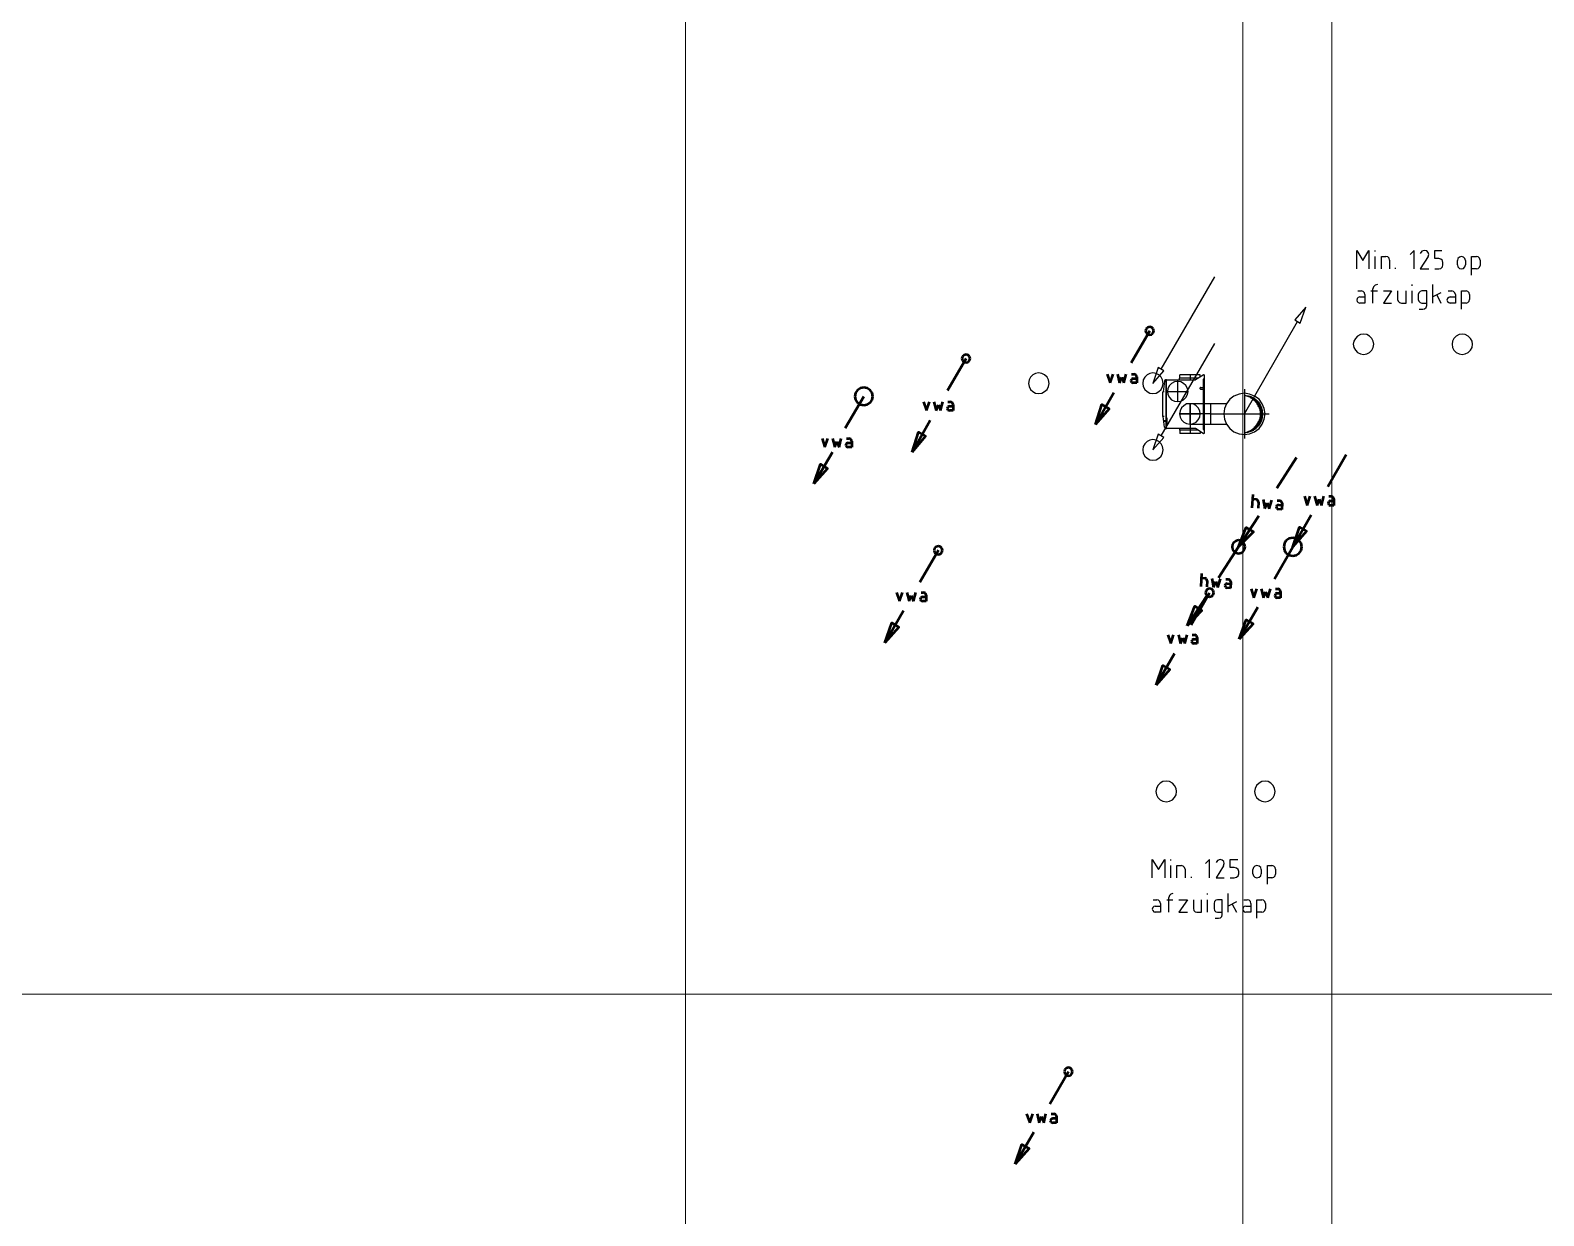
# Model space of a CAD drawing. Header units: metres. Extents: x -4.5 to 35.1, y -3.6 to 25.4.
# Drawn here: x 5.74 to 14.88, y 3.55 to 10.71 of the extents above; entities that cross this region are included whole.
import ezdxf

# ---------------------------------------------------------------- set-up
doc = ezdxf.new("R2010")
doc.units = ezdxf.units.M
doc.layers.add('New_A Stramien', color=7, linetype='Continuous', lineweight=13)
doc.layers.add('Standard', color=7, linetype='Continuous', lineweight=25)

msp = doc.modelspace()

# ---------------------------------------------------------------- linework, layer by layer
at = {"layer": 'New_A Stramien', "color": 252, "linetype": 'Continuous', "lineweight": 13}
msp.add_line((13.6, -1.8), (13.6, 23.46), dxfattribs=at)
msp.add_line((13.6, -1.8), (13.6, 23.46), dxfattribs=at)
at = {"layer": 'Standard', "color": 252, "linetype": 'Continuous', "lineweight": 13}
for p, q in [((9.6986, -3.2638), (9.6986, 25.0491)), ((9.6986, -3.2638), (9.6986, 25.0491)), ((13.0633, -3.2638), (13.0633, 25.0491)), ((13.0633, -3.2638), (13.0633, 25.0491)), ((-4.1221, 4.8908), (26.8317, 4.8908)), ((-4.1221, 4.8908), (26.8317, 4.8908))]:
    msp.add_line(p, q, dxfattribs=at)
at = {"layer": 'Standard', "color": 202, "linetype": 'Continuous', "lineweight": 25}
for p, q in [((13.7505, 9.2693), (13.7505, 9.3795)), ((13.7505, 9.3795), (13.7873, 9.3182)), ((13.7873, 9.3182), (13.824, 9.3795)), ((13.824, 9.3795), (13.824, 9.2693)), ((13.8628, 9.3733), (13.8628, 9.3795)), ((13.8628, 9.2693), (13.8628, 9.3427)), ((13.8995, 9.2693), (13.8995, 9.3427)), ((13.8995, 9.3427), (13.926, 9.3427)), ((13.9383, 9.3407), (13.926, 9.3427)), ((13.9465, 9.3325), (13.9383, 9.3407)), ((13.9485, 9.3203), (13.9465, 9.3325)), ((13.9485, 9.3203), (13.9485, 9.2693)), ((14.0975, 9.3795), (14.073, 9.355)), ((14.0975, 9.2693), (14.0975, 9.3795)), ((14.1444, 9.3754), (14.1342, 9.3611)), ((14.1811, 9.3427), (14.1342, 9.2693)), ((14.1587, 9.3795), (14.1444, 9.3754)), ((14.173, 9.3774), (14.1587, 9.3795)), ((14.1811, 9.3672), (14.173, 9.3774)), ((14.1852, 9.355), (14.1811, 9.3672)), ((14.1811, 9.3427), (14.1852, 9.355)), ((14.222, 9.3305), (14.222, 9.3795)), ((14.222, 9.3795), (14.2648, 9.3795)), ((14.2465, 9.3305), (14.222, 9.3305)), ((14.2587, 9.3264), (14.2465, 9.3305)), ((14.2689, 9.3182), (14.2587, 9.3264)), ((14.3608, 9.3305), (14.3587, 9.3182)), ((14.371, 9.3387), (14.3608, 9.3305)), ((14.3832, 9.3427), (14.371, 9.3387)), ((14.3955, 9.3387), (14.3832, 9.3427)), ((14.4036, 9.3305), (14.3955, 9.3387)), ((14.4077, 9.3182), (14.4036, 9.3305)), ((14.4444, 9.2305), (14.4444, 9.3427)), ((14.4444, 9.3427), (14.473, 9.3427)), ((14.4832, 9.3407), (14.473, 9.3427)), ((14.4914, 9.3325), (14.4832, 9.3407)), ((14.4955, 9.3203), (14.4914, 9.3325)), ((14.4955, 9.3203), (14.4955, 9.2897)), ((13.9852, 9.2693), (13.9852, 9.2754)), ((14.1342, 9.2693), (14.1852, 9.2693)), ((14.222, 9.2693), (14.2465, 9.2693)), ((14.2465, 9.2693), (14.2587, 9.2713)), ((14.2587, 9.2713), (14.2689, 9.2815)), ((14.271, 9.306), (14.2689, 9.3182)), ((14.2689, 9.2815), (14.271, 9.2937)), ((14.271, 9.2937), (14.271, 9.306)), ((14.3587, 9.2937), (14.3587, 9.3182)), ((14.3587, 9.2937), (14.3608, 9.2815)), ((14.3608, 9.2815), (14.371, 9.2713)), ((14.371, 9.2713), (14.3832, 9.2693)), ((14.3832, 9.2693), (14.3955, 9.2713)), ((14.3955, 9.2713), (14.4036, 9.2815)), ((14.4036, 9.2815), (14.4077, 9.2937)), ((14.4077, 9.3182), (14.4077, 9.2937)), ((14.473, 9.2693), (14.4444, 9.2693)), ((14.473, 9.2693), (14.4832, 9.2713)), ((14.4832, 9.2713), (14.4914, 9.2795)), ((14.4914, 9.2795), (14.4955, 9.2897)), ((12.8913, 9.2203), (12.5689, 8.6631)), ((13.7567, 9.1366), (13.7791, 9.1366)), ((13.7893, 9.1325), (13.7791, 9.1366)), ((13.8363, 9.1366), (13.875, 9.1366)), ((13.8526, 9.1611), (13.8485, 9.1489)), ((13.8485, 9.0611), (13.8485, 9.1489)), ((13.8628, 9.1693), (13.8526, 9.1611)), ((13.875, 9.1734), (13.8628, 9.1693)), ((13.9118, 9.1366), (13.9607, 9.1366)), ((13.9607, 9.1366), (13.9118, 9.0611)), ((13.9975, 9.1366), (13.9975, 9.0836)), ((14.0485, 9.0611), (14.0485, 9.1366)), ((14.0852, 9.1672), (14.0852, 9.1734)), ((14.0852, 9.0611), (14.0852, 9.1366)), ((14.1444, 9.1366), (14.1342, 9.1325)), ((14.173, 9.1366), (14.1444, 9.1366)), ((14.173, 9.0468), (14.173, 9.1366)), ((14.2097, 9.0611), (14.2097, 9.1734)), ((14.3016, 9.1366), (14.324, 9.1366)), ((14.3342, 9.1325), (14.324, 9.1366)), ((14.3832, 9.0244), (14.3832, 9.1366)), ((14.3832, 9.1366), (14.4118, 9.1366)), ((14.422, 9.1325), (14.4118, 9.1366)), ((13.7526, 9.0897), (13.7505, 9.0795)), ((13.7505, 9.0795), (13.7526, 9.0713)), ((13.7587, 9.0958), (13.7526, 9.0897)), ((13.7526, 9.0713), (13.7587, 9.0652)), ((13.7689, 9.0999), (13.7587, 9.0958)), ((13.7587, 9.0652), (13.7689, 9.0611)), ((13.7689, 9.0999), (13.7995, 9.0999)), ((13.7995, 9.0611), (13.7689, 9.0611)), ((13.7975, 9.1244), (13.7893, 9.1325)), ((13.7995, 9.1142), (13.7975, 9.1244)), ((13.7995, 9.1142), (13.7995, 9.0611)), ((13.9118, 9.0611), (13.9607, 9.0611)), ((13.9975, 9.0836), (14.0016, 9.0733)), ((14.0016, 9.0733), (14.0097, 9.0652)), ((14.0097, 9.0652), (14.0199, 9.0611)), ((14.0199, 9.0611), (14.0485, 9.0611)), ((14.1261, 9.1244), (14.122, 9.1142)), ((14.122, 9.1142), (14.122, 9.0836)), ((14.122, 9.0836), (14.1261, 9.0733)), ((14.1342, 9.1325), (14.1261, 9.1244)), ((14.1261, 9.0733), (14.1342, 9.0652)), ((14.1342, 9.0652), (14.1444, 9.0611)), ((14.1444, 9.0611), (14.173, 9.0611)), ((14.1689, 9.0346), (14.173, 9.0468)), ((14.2587, 9.1244), (14.2097, 9.0999)), ((14.2342, 9.1121), (14.2587, 9.0611)), ((14.2995, 9.0897), (14.2955, 9.0795)), ((14.2955, 9.0795), (14.2995, 9.0713)), ((14.3057, 9.0958), (14.2995, 9.0897)), ((14.2995, 9.0713), (14.3057, 9.0652)), ((14.3138, 9.0999), (14.3057, 9.0958)), ((14.3057, 9.0652), (14.3138, 9.0611)), ((14.3138, 9.0999), (14.3465, 9.0999)), ((14.3465, 9.0611), (14.3138, 9.0611)), ((14.3424, 9.1244), (14.3342, 9.1325)), ((14.3465, 9.1142), (14.3424, 9.1244)), ((14.3465, 9.1142), (14.3465, 9.0611)), ((14.4118, 9.0611), (14.3832, 9.0611)), ((14.4118, 9.0611), (14.422, 9.0652)), ((14.4301, 9.1244), (14.422, 9.1325)), ((14.422, 9.0652), (14.4301, 9.0733)), ((14.4322, 9.1142), (14.4301, 9.1244)), ((14.4301, 9.0733), (14.4322, 9.0836)), ((14.4322, 9.1142), (14.4322, 9.0836)), ((13.4424, 9.0366), (13.377, 8.9611)), ((13.377, 8.9611), (13.4097, 8.9407)), ((13.4097, 8.9407), (13.4424, 9.0366)), ((14.1281, 9.0244), (14.1505, 9.0244)), ((14.1505, 9.0244), (14.1607, 9.0264)), ((14.1607, 9.0264), (14.1689, 9.0346)), ((13.073, 8.3937), (13.3934, 8.9509)), ((13.7546, 8.8631), (13.7424, 8.8488)), ((13.773, 8.8733), (13.7546, 8.8631)), ((13.7913, 8.8754), (13.773, 8.8733)), ((13.8117, 8.8733), (13.7913, 8.8754)), ((13.8281, 8.8631), (13.8117, 8.8733)), ((13.8424, 8.8488), (13.8281, 8.8631)), ((14.3505, 8.8631), (14.3363, 8.8488)), ((14.3689, 8.8733), (14.3505, 8.8631)), ((14.3873, 8.8754), (14.3689, 8.8733)), ((14.4057, 8.8733), (14.3873, 8.8754)), ((14.424, 8.8631), (14.4057, 8.8733)), ((14.4383, 8.8488), (14.424, 8.8631)), ((12.8913, 8.8182), (12.5689, 8.2611)), ((13.7322, 8.8325), (13.7301, 8.8141)), ((13.7301, 8.8141), (13.7322, 8.7937)), ((13.7424, 8.8488), (13.7322, 8.8325)), ((13.7322, 8.7937), (13.7424, 8.7774)), ((13.7424, 8.7774), (13.7546, 8.7631)), ((13.8281, 8.7631), (13.8424, 8.7774)), ((13.8505, 8.8325), (13.8424, 8.8488)), ((13.8424, 8.7774), (13.8505, 8.7937)), ((13.8546, 8.8141), (13.8505, 8.8325)), ((13.8505, 8.7937), (13.8546, 8.8141)), ((14.3281, 8.8325), (14.3261, 8.8141)), ((14.3261, 8.8141), (14.3281, 8.7937)), ((14.3363, 8.8488), (14.3281, 8.8325)), ((14.3281, 8.7937), (14.3363, 8.7774)), ((14.3363, 8.7774), (14.3505, 8.7631)), ((14.424, 8.7631), (14.4383, 8.7774)), ((14.4465, 8.8325), (14.4383, 8.8488)), ((14.4383, 8.7774), (14.4465, 8.7937)), ((14.4485, 8.8141), (14.4465, 8.8325)), ((14.4465, 8.7937), (14.4485, 8.8141)), ((13.7546, 8.7631), (13.773, 8.755)), ((13.773, 8.755), (13.7913, 8.7509)), ((13.7913, 8.7509), (13.8117, 8.755)), ((13.8117, 8.755), (13.8281, 8.7631)), ((14.3505, 8.7631), (14.3689, 8.755)), ((14.3689, 8.755), (14.3873, 8.7509)), ((14.3873, 8.7509), (14.4057, 8.755)), ((14.4057, 8.755), (14.424, 8.7631)), ((11.7729, 8.5978), (11.7688, 8.5774)), ((11.7811, 8.6141), (11.7729, 8.5978)), ((11.7954, 8.6284), (11.7811, 8.6141)), ((11.8117, 8.6366), (11.7954, 8.6284)), ((11.8301, 8.6407), (11.8117, 8.6366)), ((11.8505, 8.6366), (11.8301, 8.6407)), ((11.8668, 8.6284), (11.8505, 8.6366)), ((11.8811, 8.6141), (11.8668, 8.6284)), ((11.8892, 8.5978), (11.8811, 8.6141)), ((11.8933, 8.5774), (11.8892, 8.5978)), ((12.4607, 8.5978), (12.4587, 8.5774)), ((12.4709, 8.6141), (12.4607, 8.5978)), ((12.4852, 8.6284), (12.4709, 8.6141)), ((12.5015, 8.6366), (12.4852, 8.6284)), ((12.5199, 8.6407), (12.5015, 8.6366)), ((12.5525, 8.6733), (12.5199, 8.5774)), ((12.5199, 8.5774), (12.5852, 8.6529)), ((12.5403, 8.6366), (12.5199, 8.6407)), ((12.5566, 8.6284), (12.5403, 8.6366)), ((12.5852, 8.6529), (12.5525, 8.6733)), ((12.5709, 8.6141), (12.5566, 8.6284)), ((12.5791, 8.5978), (12.5709, 8.6141)), ((12.5831, 8.5774), (12.5791, 8.5978)), ((12.5893, 8.5917), (12.5831, 8.5264)), ((12.5913, 8.5958), (12.5893, 8.5917)), ((12.5954, 8.5978), (12.5913, 8.5958)), ((12.5974, 8.5978), (12.5954, 8.5978)), ((12.5974, 8.5978), (12.5974, 8.306)), ((12.5974, 8.5958), (12.5995, 8.5958)), ((12.6015, 8.5978), (12.5995, 8.5978)), ((12.5995, 8.5978), (12.5995, 8.5958)), ((12.5995, 8.5958), (12.5995, 8.3692)), ((12.6015, 8.5978), (12.777, 8.5978)), ((12.6688, 8.5896), (12.6505, 8.5876)), ((12.6688, 8.5978), (12.6688, 8.4672)), ((12.6893, 8.5876), (12.6688, 8.5896)), ((12.7934, 8.608), (12.6811, 8.608)), ((12.6811, 8.5978), (12.6811, 8.608)), ((12.8056, 8.6284), (12.6831, 8.6284)), ((12.6831, 8.608), (12.6831, 8.6284)), ((12.7444, 8.6284), (12.7444, 8.5978)), ((12.824, 8.6264), (12.777, 8.5978)), ((12.8056, 8.6141), (12.8056, 8.6284)), ((12.826, 8.6284), (12.824, 8.6264)), ((12.8301, 8.6284), (12.826, 8.6284)), ((12.828, 8.6039), (12.826, 8.6039)), ((12.826, 8.6039), (12.826, 8.6019)), ((12.826, 8.2999), (12.826, 8.6019)), ((12.8301, 8.6039), (12.828, 8.6039)), ((12.8301, 8.6284), (12.8301, 8.2754)), ((11.7688, 8.5774), (11.7729, 8.559)), ((11.7729, 8.559), (11.7811, 8.5407)), ((11.7811, 8.5407), (11.7954, 8.5284)), ((11.7954, 8.5284), (11.8117, 8.5182)), ((11.8117, 8.5182), (11.8301, 8.5162)), ((11.8301, 8.5162), (11.8505, 8.5182)), ((11.8505, 8.5182), (11.8668, 8.5284)), ((11.8668, 8.5284), (11.8811, 8.5407)), ((11.8811, 8.5407), (11.8892, 8.559)), ((11.8892, 8.559), (11.8933, 8.5774)), ((12.4587, 8.5774), (12.4607, 8.559)), ((12.4607, 8.559), (12.4709, 8.5407)), ((12.4709, 8.5407), (12.4852, 8.5284)), ((12.4852, 8.5284), (12.5015, 8.5182)), ((12.5015, 8.5182), (12.5199, 8.5162)), ((12.5199, 8.5162), (12.5403, 8.5182)), ((12.5403, 8.5182), (12.5566, 8.5284)), ((12.5566, 8.5284), (12.5709, 8.5407)), ((12.5709, 8.5407), (12.5791, 8.559)), ((12.5791, 8.559), (12.5831, 8.5774)), ((12.5811, 8.3774), (12.5811, 8.5264)), ((12.5872, 8.5264), (12.5811, 8.5264)), ((12.5995, 8.5284), (12.5995, 8.5305)), ((12.6097, 8.5468), (12.6076, 8.5284)), ((12.6076, 8.5284), (12.6097, 8.51)), ((12.6076, 8.5284), (12.7321, 8.5284)), ((12.6199, 8.5652), (12.6097, 8.5468)), ((12.6097, 8.51), (12.6199, 8.4917)), ((12.6321, 8.5774), (12.6199, 8.5652)), ((12.6505, 8.5876), (12.6321, 8.5774)), ((12.7056, 8.5774), (12.6893, 8.5876)), ((12.7199, 8.5652), (12.7056, 8.5774)), ((12.7281, 8.5468), (12.7199, 8.5652)), ((12.7199, 8.4917), (12.7281, 8.51)), ((12.7321, 8.5284), (12.7281, 8.5468)), ((12.7281, 8.51), (12.7321, 8.5284)), ((12.8077, 8.5529), (12.8056, 8.5529)), ((12.8056, 8.5529), (12.8056, 8.5509)), ((12.8056, 8.5448), (12.8056, 8.5509)), ((12.8056, 8.5448), (12.8077, 8.5427)), ((12.8077, 8.5529), (12.826, 8.5529)), ((12.8077, 8.5427), (12.826, 8.5427)), ((13.0097, 8.4998), (12.9852, 8.4815)), ((13.0403, 8.5121), (13.0097, 8.4998)), ((13.073, 8.5182), (13.0403, 8.5121)), ((13.073, 8.5427), (13.073, 8.2447)), ((13.1036, 8.5121), (13.073, 8.5182)), ((13.075, 8.5039), (13.0832, 8.5039)), ((13.0852, 8.5019), (13.0974, 8.5019)), ((13.0913, 8.4998), (13.1076, 8.4998)), ((13.0974, 8.4978), (13.1138, 8.4978)), ((13.1342, 8.4998), (13.1036, 8.5121)), ((13.1607, 8.4815), (13.1342, 8.4998)), ((12.6199, 8.4917), (12.6321, 8.4774)), ((12.6321, 8.4774), (12.6505, 8.4693)), ((12.6505, 8.4693), (12.6688, 8.4672)), ((12.6688, 8.4672), (12.6893, 8.4693)), ((12.6852, 8.4121), (12.6811, 8.3937)), ((12.6852, 8.4121), (12.6811, 8.3937)), ((12.6933, 8.4304), (12.6852, 8.4121)), ((12.6933, 8.4304), (12.6852, 8.4121)), ((12.6893, 8.4693), (12.7056, 8.4774)), ((12.7077, 8.4427), (12.6933, 8.4304)), ((12.7077, 8.4427), (12.6933, 8.4304)), ((12.7056, 8.4774), (12.7199, 8.4917)), ((12.724, 8.4529), (12.7077, 8.4427)), ((12.724, 8.4529), (12.7077, 8.4427)), ((12.7444, 8.4549), (12.724, 8.4529)), ((12.7444, 8.4549), (12.724, 8.4529)), ((12.7627, 8.4529), (12.7444, 8.4549)), ((12.7444, 8.4549), (12.7444, 8.2754)), ((12.7444, 8.3304), (12.7444, 8.4549)), ((12.8689, 8.4549), (12.7444, 8.4549)), ((12.7811, 8.4427), (12.7627, 8.4529)), ((12.7934, 8.4304), (12.7811, 8.4427)), ((12.8036, 8.4121), (12.7934, 8.4304)), ((12.8056, 8.3937), (12.8036, 8.4121)), ((12.8689, 8.3304), (12.8689, 8.4549)), ((12.9648, 8.4549), (12.8689, 8.4549)), ((12.9526, 8.4264), (12.9484, 8.3937)), ((12.9648, 8.4549), (12.9526, 8.4264)), ((12.9852, 8.4815), (12.9648, 8.4549)), ((13.1036, 8.4958), (13.1199, 8.4958)), ((13.1076, 8.4917), (13.124, 8.4917)), ((13.1117, 8.4897), (13.1301, 8.4897)), ((13.1158, 8.4876), (13.1321, 8.4876)), ((13.1199, 8.4856), (13.1362, 8.4856)), ((13.1219, 8.4835), (13.1403, 8.4835)), ((13.126, 8.4795), (13.1444, 8.4795)), ((13.1281, 8.4774), (13.1464, 8.4774)), ((13.1301, 8.4754), (13.1485, 8.4754)), ((13.1342, 8.4733), (13.1526, 8.4733)), ((13.1362, 8.4693), (13.1546, 8.4693)), ((13.1383, 8.4672), (13.1566, 8.4672)), ((13.1403, 8.4652), (13.1587, 8.4652)), ((13.1424, 8.4631), (13.1607, 8.4631)), ((13.1444, 8.4611), (13.1628, 8.4611)), ((13.1464, 8.457), (13.1648, 8.457)), ((13.1464, 8.4549), (13.1668, 8.4549)), ((13.1485, 8.4529), (13.1668, 8.4529)), ((13.1505, 8.4509), (13.1689, 8.4509)), ((13.1526, 8.4488), (13.1709, 8.4488)), ((13.1526, 8.4447), (13.1709, 8.4447)), ((13.1546, 8.4427), (13.173, 8.4427)), ((13.1546, 8.4407), (13.175, 8.4407)), ((13.1566, 8.4386), (13.175, 8.4386)), ((13.1587, 8.4345), (13.177, 8.4345)), ((13.1587, 8.4325), (13.177, 8.4325)), ((13.1587, 8.4304), (13.1791, 8.4304)), ((13.1791, 8.4549), (13.1607, 8.4815)), ((13.1607, 8.4284), (13.1791, 8.4284)), ((13.1607, 8.4264), (13.1791, 8.4264)), ((13.1628, 8.4223), (13.1811, 8.4223)), ((13.1628, 8.4202), (13.1811, 8.4202)), ((13.1628, 8.4182), (13.1811, 8.4182)), ((13.1628, 8.4162), (13.1832, 8.4162)), ((13.1648, 8.4121), (13.1832, 8.4121)), ((13.1648, 8.41), (13.1832, 8.41)), ((13.1648, 8.408), (13.1832, 8.408)), ((13.1648, 8.406), (13.1832, 8.406)), ((13.1913, 8.4264), (13.1791, 8.4549)), ((13.1974, 8.3937), (13.1913, 8.4264)), ((12.5872, 8.3774), (12.5811, 8.3774)), ((12.5893, 8.3121), (12.5831, 8.3774)), ((12.5954, 8.3509), (12.5852, 8.3509)), ((12.5954, 8.3468), (12.5852, 8.3468)), ((12.5913, 8.3509), (12.5913, 8.3488)), ((12.5954, 8.3509), (12.5954, 8.3468)), ((12.6015, 8.3692), (12.5995, 8.3692)), ((12.5995, 8.3692), (12.5995, 8.3672)), ((12.5995, 8.3672), (12.5995, 8.306)), ((12.5995, 8.3304), (12.6015, 8.3304)), ((12.6036, 8.3692), (12.6015, 8.3692)), ((12.6036, 8.3304), (12.6015, 8.3304)), ((12.6036, 8.3692), (12.6036, 8.3304)), ((12.6811, 8.3937), (12.6852, 8.3733)), ((12.6811, 8.3937), (12.8056, 8.3937)), ((12.8689, 8.3937), (12.6811, 8.3937)), ((12.6811, 8.3937), (12.6852, 8.3733)), ((12.6852, 8.3733), (12.6933, 8.357)), ((12.6852, 8.3733), (12.6933, 8.357)), ((12.6933, 8.357), (12.7077, 8.3427)), ((12.6933, 8.357), (12.7077, 8.3427)), ((12.7077, 8.3427), (12.724, 8.3345)), ((12.7077, 8.3427), (12.724, 8.3345)), ((12.724, 8.3345), (12.7444, 8.3304)), ((12.724, 8.3345), (12.7444, 8.3304)), ((12.7444, 8.3304), (12.7627, 8.3345)), ((12.7444, 8.3304), (12.8689, 8.3304)), ((12.7627, 8.3345), (12.7811, 8.3427)), ((12.7811, 8.3427), (12.7934, 8.357)), ((12.7934, 8.357), (12.8036, 8.3733)), ((12.8036, 8.3733), (12.8056, 8.3937)), ((12.8689, 8.3937), (12.9648, 8.3937)), ((12.8689, 8.3304), (12.9648, 8.3304)), ((12.924, 8.3937), (13.2219, 8.3937)), ((12.9484, 8.3937), (12.9526, 8.3611)), ((12.9526, 8.3611), (12.9648, 8.3304)), ((12.9648, 8.3304), (12.9852, 8.306)), ((13.1342, 8.3141), (13.1526, 8.3141)), ((13.1362, 8.3162), (13.1546, 8.3162)), ((13.1383, 8.3182), (13.1566, 8.3182)), ((13.1403, 8.3223), (13.1587, 8.3223)), ((13.1424, 8.3243), (13.1607, 8.3243)), ((13.1444, 8.3264), (13.1628, 8.3264)), ((13.1464, 8.3304), (13.1668, 8.3304)), ((13.1464, 8.3284), (13.1648, 8.3284)), ((13.1485, 8.3345), (13.1668, 8.3345)), ((13.1505, 8.3366), (13.1689, 8.3366)), ((13.1526, 8.3407), (13.1709, 8.3407)), ((13.1526, 8.3386), (13.1709, 8.3386)), ((13.1546, 8.3468), (13.175, 8.3468)), ((13.1546, 8.3427), (13.173, 8.3427)), ((13.1566, 8.3488), (13.175, 8.3488)), ((13.1587, 8.357), (13.1791, 8.357)), ((13.1587, 8.3529), (13.177, 8.3529)), ((13.1587, 8.3509), (13.177, 8.3509)), ((13.1607, 8.3611), (13.1791, 8.3611)), ((13.1607, 8.359), (13.1791, 8.359)), ((13.1607, 8.306), (13.1791, 8.3304)), ((13.1628, 8.3713), (13.1832, 8.3713)), ((13.1628, 8.3692), (13.1811, 8.3692)), ((13.1628, 8.3652), (13.1811, 8.3652)), ((13.1628, 8.3631), (13.1811, 8.3631)), ((13.1648, 8.4039), (13.1832, 8.4039)), ((13.1648, 8.3999), (13.1852, 8.3999)), ((13.1648, 8.3978), (13.1852, 8.3978)), ((13.1648, 8.3958), (13.1852, 8.3958)), ((13.1648, 8.3937), (13.1852, 8.3937)), ((13.1648, 8.3917), (13.1852, 8.3917)), ((13.1648, 8.3876), (13.1852, 8.3876)), ((13.1648, 8.3856), (13.1852, 8.3856)), ((13.1648, 8.3835), (13.1832, 8.3835)), ((13.1648, 8.3815), (13.1832, 8.3815)), ((13.1648, 8.3774), (13.1832, 8.3774)), ((13.1648, 8.3754), (13.1832, 8.3754)), ((13.1648, 8.3733), (13.1832, 8.3733)), ((13.1791, 8.3304), (13.1913, 8.3611)), ((13.1913, 8.3611), (13.1974, 8.3937)), ((12.4852, 8.2264), (12.4709, 8.2121)), ((12.5015, 8.2345), (12.4852, 8.2264)), ((12.5199, 8.2386), (12.5015, 8.2345)), ((12.5525, 8.2713), (12.5199, 8.1753)), ((12.5199, 8.1753), (12.5852, 8.2508)), ((12.5403, 8.2345), (12.5199, 8.2386)), ((12.5566, 8.2264), (12.5403, 8.2345)), ((12.5852, 8.2508), (12.5525, 8.2713)), ((12.5709, 8.2121), (12.5566, 8.2264)), ((12.5893, 8.3121), (12.5913, 8.306)), ((12.5913, 8.306), (12.5954, 8.306)), ((12.5974, 8.306), (12.5954, 8.306)), ((12.5974, 8.306), (12.6015, 8.306)), ((12.777, 8.306), (12.6015, 8.306)), ((12.6811, 8.306), (12.6811, 8.2958)), ((12.7934, 8.2958), (12.6811, 8.2958)), ((12.6831, 8.2958), (12.6831, 8.2754)), ((12.8056, 8.2754), (12.6831, 8.2754)), ((12.824, 8.2754), (12.777, 8.306)), ((12.8056, 8.2876), (12.8056, 8.2754)), ((12.824, 8.2754), (12.826, 8.2754)), ((12.826, 8.2754), (12.824, 8.2754)), ((12.826, 8.2999), (12.826, 8.2978)), ((12.826, 8.2978), (12.828, 8.2978)), ((12.8301, 8.2754), (12.826, 8.2754)), ((12.8301, 8.2978), (12.828, 8.2978)), ((12.9852, 8.306), (13.0097, 8.2856)), ((13.0097, 8.2856), (13.0403, 8.2733)), ((13.0403, 8.2733), (13.073, 8.2692)), ((13.073, 8.2692), (13.1036, 8.2733)), ((13.075, 8.2815), (13.0832, 8.2815)), ((13.0852, 8.2835), (13.0974, 8.2835)), ((13.0913, 8.2876), (13.1076, 8.2876)), ((13.0974, 8.2896), (13.1138, 8.2896)), ((13.1036, 8.2917), (13.1199, 8.2917)), ((13.1036, 8.2733), (13.1342, 8.2856)), ((13.1076, 8.2937), (13.124, 8.2937)), ((13.1117, 8.2958), (13.1301, 8.2958)), ((13.1158, 8.2999), (13.1321, 8.2999)), ((13.1199, 8.3019), (13.1362, 8.3019)), ((13.1219, 8.3039), (13.1403, 8.3039)), ((13.126, 8.306), (13.1444, 8.306)), ((13.1281, 8.308), (13.1464, 8.308)), ((13.1301, 8.3121), (13.1485, 8.3121)), ((13.1342, 8.2856), (13.1607, 8.306)), ((12.4607, 8.1958), (12.4587, 8.1753)), ((12.4587, 8.1753), (12.4607, 8.157)), ((12.4709, 8.2121), (12.4607, 8.1958)), ((12.4607, 8.157), (12.4709, 8.1386)), ((12.4709, 8.1386), (12.4852, 8.1264)), ((12.5566, 8.1264), (12.5709, 8.1386)), ((12.5791, 8.1958), (12.5709, 8.2121)), ((12.5709, 8.1386), (12.5791, 8.157)), ((12.5831, 8.1753), (12.5791, 8.1958)), ((12.5791, 8.157), (12.5831, 8.1753)), ((12.4852, 8.1264), (12.5015, 8.1162)), ((12.5015, 8.1162), (12.5199, 8.1141)), ((12.5199, 8.1141), (12.5403, 8.1162)), ((12.5403, 8.1162), (12.5566, 8.1264)), ((12.5423, 6.1324), (12.5383, 6.1141)), ((12.5505, 6.1508), (12.5423, 6.1324)), ((12.5648, 6.163), (12.5505, 6.1508)), ((12.5811, 6.1732), (12.5648, 6.163)), ((12.6015, 6.1753), (12.5811, 6.1732)), ((12.6199, 6.1732), (12.6015, 6.1753)), ((12.6383, 6.163), (12.6199, 6.1732)), ((12.6505, 6.1508), (12.6383, 6.163)), ((12.6607, 6.1324), (12.6505, 6.1508)), ((12.6627, 6.1141), (12.6607, 6.1324)), ((13.1383, 6.1324), (13.1342, 6.1141)), ((13.1464, 6.1508), (13.1383, 6.1324)), ((13.1607, 6.163), (13.1464, 6.1508)), ((13.177, 6.1732), (13.1607, 6.163)), ((13.1974, 6.1753), (13.177, 6.1732)), ((13.2158, 6.1732), (13.1974, 6.1753)), ((13.2322, 6.163), (13.2158, 6.1732)), ((13.2464, 6.1508), (13.2322, 6.163)), ((13.2546, 6.1324), (13.2464, 6.1508)), ((13.2587, 6.1141), (13.2546, 6.1324)), ((12.5383, 6.1141), (12.5423, 6.0936)), ((12.5423, 6.0936), (12.5505, 6.0773)), ((12.5505, 6.0773), (12.5648, 6.063)), ((12.5648, 6.063), (12.5811, 6.0549)), ((12.5811, 6.0549), (12.6015, 6.0508)), ((12.6015, 6.0508), (12.6199, 6.0549)), ((12.6199, 6.0549), (12.6383, 6.063)), ((12.6383, 6.063), (12.6505, 6.0773)), ((12.6505, 6.0773), (12.6607, 6.0936)), ((12.6607, 6.0936), (12.6627, 6.1141)), ((13.1342, 6.1141), (13.1383, 6.0936)), ((13.1383, 6.0936), (13.1464, 6.0773)), ((13.1464, 6.0773), (13.1607, 6.063)), ((13.1607, 6.063), (13.177, 6.0549)), ((13.177, 6.0549), (13.1974, 6.0508)), ((13.1974, 6.0508), (13.2158, 6.0549)), ((13.2158, 6.0549), (13.2322, 6.063)), ((13.2322, 6.063), (13.2464, 6.0773)), ((13.2464, 6.0773), (13.2546, 6.0936)), ((13.2546, 6.0936), (13.2587, 6.1141)), ((12.5158, 5.5916), (12.5158, 5.7038)), ((12.5158, 5.7038), (12.5546, 5.6426)), ((12.5546, 5.6426), (12.5913, 5.7038)), ((12.5913, 5.7038), (12.5913, 5.5916)), ((12.6281, 5.6977), (12.6281, 5.7038)), ((12.6281, 5.5916), (12.6281, 5.6671)), ((12.6648, 5.5916), (12.6648, 5.6671)), ((12.6648, 5.6671), (12.6933, 5.6671)), ((12.7036, 5.663), (12.6933, 5.6671)), ((12.8627, 5.7038), (12.8382, 5.6794)), ((12.8627, 5.5916), (12.8627, 5.7038)), ((12.9097, 5.6977), (12.9015, 5.6855)), ((12.9464, 5.6651), (12.9015, 5.5916)), ((12.926, 5.7038), (12.9097, 5.6977)), ((12.9382, 5.6997), (12.926, 5.7038)), ((12.9484, 5.6916), (12.9382, 5.6997)), ((12.9464, 5.6651), (12.9505, 5.6794)), ((12.9505, 5.6794), (12.9484, 5.6916)), ((12.9872, 5.6549), (12.9872, 5.7038)), ((12.9872, 5.7038), (13.0321, 5.7038)), ((13.1485, 5.6671), (13.1362, 5.663)), ((13.1607, 5.663), (13.1485, 5.6671)), ((13.2117, 5.5548), (13.2117, 5.6671)), ((13.2117, 5.6671), (13.2383, 5.6671)), ((13.2505, 5.663), (13.2383, 5.6671)), ((12.7117, 5.6549), (12.7036, 5.663)), ((12.7158, 5.6446), (12.7117, 5.6549)), ((12.7158, 5.6446), (12.7158, 5.5916)), ((12.7525, 5.5916), (12.7525, 5.5977)), ((12.9015, 5.5916), (12.9505, 5.5916)), ((13.0117, 5.6549), (12.9872, 5.6549)), ((12.9872, 5.5916), (13.0117, 5.5916)), ((13.024, 5.6508), (13.0117, 5.6549)), ((13.0117, 5.5916), (13.024, 5.5957)), ((13.0342, 5.6426), (13.024, 5.6508)), ((13.024, 5.5957), (13.0342, 5.6038)), ((13.0383, 5.6304), (13.0342, 5.6426)), ((13.0342, 5.6038), (13.0383, 5.6161)), ((13.0383, 5.6161), (13.0383, 5.6304)), ((13.1281, 5.6549), (13.124, 5.6426)), ((13.124, 5.6161), (13.124, 5.6426)), ((13.124, 5.6161), (13.1281, 5.6038)), ((13.1362, 5.663), (13.1281, 5.6549)), ((13.1281, 5.6038), (13.1362, 5.5957)), ((13.1362, 5.5957), (13.1485, 5.5916)), ((13.1485, 5.5916), (13.1607, 5.5957)), ((13.1709, 5.6549), (13.1607, 5.663)), ((13.1607, 5.5957), (13.1709, 5.6038)), ((13.173, 5.6426), (13.1709, 5.6549)), ((13.1709, 5.6038), (13.173, 5.6161)), ((13.173, 5.6426), (13.173, 5.6161)), ((13.2383, 5.5916), (13.2117, 5.5916)), ((13.2383, 5.5916), (13.2505, 5.5957)), ((13.2587, 5.6549), (13.2505, 5.663)), ((13.2505, 5.5957), (13.2587, 5.6038)), ((13.2607, 5.6446), (13.2587, 5.6549)), ((13.2587, 5.6038), (13.2607, 5.614)), ((13.2607, 5.6446), (13.2607, 5.614)), ((12.6199, 5.4855), (12.6158, 5.4732)), ((12.6281, 5.4936), (12.6199, 5.4855)), ((12.6403, 5.4977), (12.6281, 5.4936)), ((12.8505, 5.4916), (12.8505, 5.4977)), ((12.975, 5.3855), (12.975, 5.4977)), ((12.5199, 5.414), (12.5158, 5.4038)), ((12.5158, 5.4038), (12.5199, 5.3957)), ((12.526, 5.4202), (12.5199, 5.414)), ((12.5199, 5.3957), (12.526, 5.3875)), ((12.5219, 5.4589), (12.5444, 5.4589)), ((12.5342, 5.4222), (12.526, 5.4202)), ((12.5342, 5.4222), (12.5668, 5.4222)), ((12.5546, 5.4569), (12.5444, 5.4589)), ((12.5627, 5.4487), (12.5546, 5.4569)), ((12.5668, 5.4385), (12.5627, 5.4487)), ((12.5668, 5.4385), (12.5668, 5.3855)), ((12.6036, 5.4589), (12.6403, 5.4589)), ((12.6158, 5.3855), (12.6158, 5.4732)), ((12.677, 5.4589), (12.7281, 5.4589)), ((12.7281, 5.4589), (12.677, 5.3855)), ((12.7648, 5.4589), (12.7648, 5.4079)), ((12.7648, 5.4079), (12.7668, 5.3957)), ((12.7668, 5.3957), (12.775, 5.3875)), ((12.8138, 5.3855), (12.8138, 5.4589)), ((12.8505, 5.3855), (12.8505, 5.4589)), ((12.8913, 5.4487), (12.8893, 5.4385)), ((12.8893, 5.4385), (12.8893, 5.4079)), ((12.8893, 5.4079), (12.8913, 5.3957)), ((12.8995, 5.4569), (12.8913, 5.4487)), ((12.8913, 5.3957), (12.8995, 5.3875)), ((12.9097, 5.4589), (12.8995, 5.4569)), ((12.9382, 5.4589), (12.9097, 5.4589)), ((12.9382, 5.3691), (12.9382, 5.4589)), ((13.024, 5.4467), (12.975, 5.4222)), ((12.9995, 5.4344), (13.024, 5.3855)), ((13.0648, 5.414), (13.0628, 5.4038)), ((13.0628, 5.4038), (13.0648, 5.3957)), ((13.0709, 5.4202), (13.0648, 5.414)), ((13.0648, 5.3957), (13.0709, 5.3875)), ((13.0689, 5.4589), (13.0893, 5.4589)), ((13.0811, 5.4222), (13.0709, 5.4202)), ((13.0811, 5.4222), (13.1117, 5.4222)), ((13.1015, 5.4569), (13.0893, 5.4589)), ((13.1097, 5.4487), (13.1015, 5.4569)), ((13.1117, 5.4385), (13.1097, 5.4487)), ((13.1117, 5.4385), (13.1117, 5.3855)), ((13.1485, 5.3487), (13.1485, 5.4589)), ((13.1485, 5.4589), (13.177, 5.4589)), ((13.1872, 5.4569), (13.177, 5.4589)), ((13.1954, 5.4487), (13.1872, 5.4569)), ((13.1872, 5.3875), (13.1954, 5.3957)), ((13.1995, 5.4385), (13.1954, 5.4487)), ((13.1954, 5.3957), (13.1995, 5.4079)), ((13.1995, 5.4385), (13.1995, 5.4079)), ((12.526, 5.3875), (12.5342, 5.3855)), ((12.5668, 5.3855), (12.5342, 5.3855)), ((12.677, 5.3855), (12.7281, 5.3855)), ((12.775, 5.3875), (12.7852, 5.3855)), ((12.7852, 5.3855), (12.8138, 5.3855)), ((12.8954, 5.3487), (12.9158, 5.3487)), ((12.8995, 5.3875), (12.9097, 5.3855)), ((12.9097, 5.3855), (12.9382, 5.3855)), ((12.9158, 5.3487), (12.928, 5.3508)), ((12.928, 5.3508), (12.9362, 5.3589)), ((12.9362, 5.3589), (12.9382, 5.3691)), ((13.0709, 5.3875), (13.0811, 5.3855)), ((13.1117, 5.3855), (13.0811, 5.3855)), ((13.177, 5.3855), (13.1485, 5.3855)), ((13.177, 5.3855), (13.1872, 5.3875))]:
    msp.add_line(p, q, dxfattribs=at)
at = {"layer": 'Standard', "color": 32, "linetype": 'Continuous', "lineweight": 50}
for p, q in [((12.389, 8.7006), (12.5013, 8.8944)), ((12.4788, 8.9067), (12.4747, 8.8944)), ((12.4747, 8.8944), (12.4788, 8.8822)), ((12.489, 8.9148), (12.4788, 8.9067)), ((12.4788, 8.8822), (12.489, 8.872)), ((12.5013, 8.9189), (12.489, 8.9148)), ((12.489, 8.872), (12.5013, 8.87)), ((12.5135, 8.9148), (12.5013, 8.9189)), ((12.5013, 8.87), (12.5135, 8.872)), ((12.5217, 8.9067), (12.5135, 8.9148)), ((12.5135, 8.872), (12.5217, 8.8822)), ((12.5258, 8.8944), (12.5217, 8.9067)), ((12.5217, 8.8822), (12.5258, 8.8944)), ((11.2811, 8.5338), (11.3934, 8.7277)), ((11.3709, 8.7399), (11.3668, 8.7277)), ((11.3668, 8.7277), (11.3709, 8.7154)), ((11.3811, 8.7481), (11.3709, 8.7399)), ((11.3709, 8.7154), (11.3811, 8.7052)), ((11.3934, 8.7522), (11.3811, 8.7481)), ((11.3811, 8.7052), (11.3934, 8.7032)), ((11.4056, 8.7481), (11.3934, 8.7522)), ((11.3934, 8.7032), (11.4056, 8.7052)), ((11.4138, 8.7399), (11.4056, 8.7481)), ((11.4056, 8.7052), (11.4138, 8.7154)), ((11.4178, 8.7277), (11.4138, 8.7399)), ((11.4138, 8.7154), (11.4178, 8.7277)), ((12.2433, 8.6329), (12.2616, 8.5798)), ((12.2616, 8.5798), (12.28, 8.6329)), ((12.3066, 8.6329), (12.3188, 8.5798)), ((12.3188, 8.5798), (12.3331, 8.6145)), ((12.3331, 8.6145), (12.3453, 8.5798)), ((12.3453, 8.5798), (12.3596, 8.6329)), ((12.3902, 8.6023), (12.3862, 8.5921)), ((12.3862, 8.5921), (12.3902, 8.5839)), ((12.3902, 8.6329), (12.4066, 8.6329)), ((12.4004, 8.6064), (12.3902, 8.6023)), ((12.4004, 8.6064), (12.4229, 8.6064)), ((12.4168, 8.6288), (12.4066, 8.6329)), ((12.4229, 8.6166), (12.4168, 8.6288)), ((12.4229, 8.6166), (12.4229, 8.5798)), ((10.663, 8.3062), (10.7753, 8.4981)), ((10.7243, 8.5205), (10.7202, 8.4981)), ((10.7202, 8.4981), (10.7243, 8.4776)), ((10.7365, 8.5368), (10.7243, 8.5205)), ((10.7549, 8.5491), (10.7365, 8.5368)), ((10.7753, 8.5532), (10.7549, 8.5491)), ((10.7957, 8.5491), (10.7753, 8.5532)), ((10.814, 8.5368), (10.7957, 8.5491)), ((10.8263, 8.5205), (10.814, 8.5368)), ((10.8304, 8.4981), (10.8263, 8.5205)), ((10.8263, 8.4776), (10.8304, 8.4981)), ((12.1739, 8.3288), (12.2841, 8.5227)), ((12.3902, 8.5839), (12.4004, 8.5798)), ((12.4229, 8.5798), (12.4004, 8.5798)), ((10.7243, 8.4776), (10.7365, 8.4593)), ((10.7365, 8.4593), (10.7549, 8.4491)), ((10.7549, 8.4491), (10.7753, 8.445)), ((10.7753, 8.445), (10.7957, 8.4491)), ((10.7957, 8.4491), (10.814, 8.4593)), ((10.814, 8.4593), (10.8263, 8.4776)), ((11.1354, 8.4661), (11.1537, 8.4131)), ((11.1537, 8.4131), (11.1721, 8.4661)), ((11.1986, 8.4661), (11.2109, 8.4131)), ((11.2109, 8.4131), (11.2252, 8.4477)), ((11.2252, 8.4477), (11.2374, 8.4131)), ((11.2374, 8.4131), (11.2517, 8.4661)), ((11.2823, 8.4355), (11.2782, 8.4253)), ((11.2782, 8.4253), (11.2823, 8.4171)), ((11.2823, 8.4661), (11.2986, 8.4661)), ((11.2925, 8.4396), (11.2823, 8.4355)), ((11.2823, 8.4171), (11.2925, 8.4131)), ((11.2925, 8.4396), (11.315, 8.4396)), ((11.315, 8.4131), (11.2925, 8.4131)), ((11.3088, 8.462), (11.2986, 8.4661)), ((11.315, 8.4498), (11.3088, 8.462)), ((11.315, 8.4498), (11.315, 8.4131)), ((11.066, 8.162), (11.1762, 8.3559)), ((10.5243, 8.245), (10.5406, 8.1919)), ((10.5406, 8.1919), (10.5589, 8.245)), ((10.5855, 8.245), (10.5998, 8.1919)), ((10.5998, 8.1919), (10.612, 8.2266)), ((10.612, 8.2266), (10.6263, 8.1919)), ((10.6263, 8.1919), (10.6385, 8.245)), ((10.6712, 8.245), (10.6855, 8.245)), ((10.6977, 8.2409), (10.6855, 8.245)), ((10.7018, 8.2287), (10.6977, 8.2409)), ((10.7018, 8.2287), (10.7018, 8.1919)), ((10.4728, 7.9703), (10.5851, 8.1622)), ((10.6692, 8.2144), (10.6671, 8.2042)), ((10.6671, 8.2042), (10.6692, 8.196)), ((10.6794, 8.2185), (10.6692, 8.2144)), ((10.6692, 8.196), (10.6794, 8.1919)), ((10.6794, 8.2185), (10.7018, 8.2185)), ((10.7018, 8.1919), (10.6794, 8.1919)), ((13.5761, 7.955), (13.6863, 8.1489)), ((13.4353, 7.8958), (13.4516, 7.8407)), ((13.4516, 7.8407), (13.47, 7.8958)), ((13.4965, 7.8958), (13.5108, 7.8407)), ((13.5108, 7.8407), (13.5231, 7.8774)), ((13.5231, 7.8774), (13.5374, 7.8407)), ((13.5374, 7.8407), (13.5517, 7.8958)), ((13.5823, 7.8652), (13.5782, 7.855)), ((13.5823, 7.8958), (13.5986, 7.8958)), ((13.5904, 7.8693), (13.5823, 7.8652)), ((13.5904, 7.8693), (13.6129, 7.8693)), ((13.6088, 7.8897), (13.5986, 7.8958)), ((13.6129, 7.8795), (13.6088, 7.8897)), ((13.6129, 7.8795), (13.6129, 7.8407)), ((13.3639, 7.5897), (13.4761, 7.7836)), ((13.5782, 7.855), (13.5823, 7.8448)), ((13.5823, 7.8448), (13.5904, 7.8407)), ((13.6129, 7.8407), (13.5904, 7.8407)), ((11.2128, 7.5911), (11.2025, 7.5829)), ((11.225, 7.5952), (11.2128, 7.5911)), ((11.2372, 7.5911), (11.225, 7.5952)), ((11.2454, 7.5829), (11.2372, 7.5911)), ((13.2537, 7.3978), (13.3639, 7.5897)), ((13.3149, 7.6121), (13.3108, 7.5897)), ((13.3108, 7.5897), (13.3149, 7.5693)), ((13.3251, 7.6284), (13.3149, 7.6121)), ((13.3435, 7.6407), (13.3251, 7.6284)), ((13.3639, 7.6448), (13.3435, 7.6407)), ((13.3843, 7.6407), (13.3639, 7.6448)), ((13.4027, 7.6284), (13.3843, 7.6407)), ((13.4149, 7.6121), (13.4027, 7.6284)), ((13.419, 7.5897), (13.4149, 7.6121)), ((13.4149, 7.5693), (13.419, 7.5897)), ((11.1128, 7.3768), (11.225, 7.5707)), ((11.2025, 7.5829), (11.2005, 7.5707)), ((11.2005, 7.5707), (11.2025, 7.5564)), ((11.2025, 7.5564), (11.2128, 7.5482)), ((11.2128, 7.5482), (11.225, 7.5441)), ((11.225, 7.5441), (11.2372, 7.5482)), ((11.2372, 7.5482), (11.2454, 7.5564)), ((11.2495, 7.5707), (11.2454, 7.5829)), ((11.2454, 7.5564), (11.2495, 7.5707)), ((13.3149, 7.5693), (13.3251, 7.5529)), ((13.3251, 7.5529), (13.3435, 7.5407)), ((13.3435, 7.5407), (13.3639, 7.5366)), ((13.3639, 7.5366), (13.3843, 7.5407)), ((13.3843, 7.5407), (13.4027, 7.5529)), ((13.4027, 7.5529), (13.4149, 7.5693)), ((10.9719, 7.3156), (10.9903, 7.2625)), ((10.9903, 7.2625), (11.0086, 7.3156)), ((11.0352, 7.3156), (11.0495, 7.2625)), ((11.076, 7.2625), (11.0882, 7.3156)), ((11.1209, 7.3156), (11.1352, 7.3156)), ((11.1474, 7.3115), (11.1352, 7.3156)), ((11.1515, 7.2992), (11.1474, 7.3115)), ((12.7515, 7.1207), (12.8618, 7.3126)), ((12.8414, 7.3269), (12.8373, 7.3126)), ((12.8373, 7.3126), (12.8414, 7.3003)), ((12.8495, 7.335), (12.8414, 7.3269)), ((12.8618, 7.3391), (12.8495, 7.335)), ((12.876, 7.335), (12.8618, 7.3391)), ((12.8842, 7.3269), (12.876, 7.335)), ((12.8883, 7.3126), (12.8842, 7.3269)), ((12.8842, 7.3003), (12.8883, 7.3126)), ((13.1129, 7.3366), (13.1292, 7.2835)), ((13.1292, 7.2835), (13.1475, 7.3366)), ((13.1741, 7.3366), (13.1884, 7.2835)), ((13.1884, 7.2835), (13.2006, 7.3182)), ((13.2006, 7.3182), (13.2149, 7.2835)), ((13.2149, 7.2835), (13.2292, 7.3366)), ((13.2598, 7.3366), (13.2761, 7.3366)), ((13.268, 7.3101), (13.2598, 7.306)), ((13.268, 7.3101), (13.2904, 7.3101)), ((13.2863, 7.3325), (13.2761, 7.3366)), ((13.2904, 7.3203), (13.2863, 7.3325)), ((13.2904, 7.3203), (13.2904, 7.2835)), ((11.0495, 7.2625), (11.0617, 7.2972)), ((11.0617, 7.2972), (11.076, 7.2625)), ((11.1189, 7.285), (11.1148, 7.2748)), ((11.1148, 7.2748), (11.1189, 7.2666)), ((11.1291, 7.289), (11.1189, 7.285)), ((11.1189, 7.2666), (11.1291, 7.2625)), ((11.1291, 7.289), (11.1515, 7.289)), ((11.1515, 7.2625), (11.1291, 7.2625)), ((11.1515, 7.2992), (11.1515, 7.2625)), ((12.8414, 7.3003), (12.8495, 7.2922)), ((12.8495, 7.2922), (12.8618, 7.2881)), ((12.8618, 7.2881), (12.876, 7.2922)), ((12.876, 7.2922), (12.8842, 7.3003)), ((13.0414, 7.0325), (13.1537, 7.2264)), ((13.2598, 7.306), (13.2557, 7.2958)), ((13.2557, 7.2958), (13.2598, 7.2876)), ((13.2598, 7.2876), (13.268, 7.2835)), ((13.2904, 7.2835), (13.268, 7.2835)), ((10.9025, 7.0115), (11.0148, 7.2054)), ((12.6107, 7.0595), (12.6291, 7.0065)), ((12.6291, 7.0065), (12.6454, 7.0595)), ((12.674, 7.0595), (12.6862, 7.0065)), ((12.6862, 7.0065), (12.7005, 7.0411)), ((12.7005, 7.0411), (12.7128, 7.0065)), ((12.7128, 7.0065), (12.727, 7.0595)), ((12.7577, 7.0595), (12.774, 7.0595)), ((12.7842, 7.0554), (12.774, 7.0595)), ((12.7883, 7.0432), (12.7842, 7.0554)), ((12.7883, 7.0432), (12.7883, 7.0065)), ((12.5393, 6.7554), (12.6515, 6.9473)), ((12.7577, 7.0289), (12.7536, 7.0187)), ((12.7536, 7.0187), (12.7577, 7.0105)), ((12.7658, 7.033), (12.7577, 7.0289)), ((12.7577, 7.0105), (12.7658, 7.0065)), ((12.7658, 7.033), (12.7883, 7.033)), ((12.7883, 7.0065), (12.7658, 7.0065)), ((11.8989, 4.2285), (12.0112, 4.4224)), ((11.9887, 4.4346), (11.9867, 4.4224)), ((11.9867, 4.4224), (11.9887, 4.4101)), ((11.999, 4.4428), (11.9887, 4.4346)), ((11.9887, 4.4101), (11.999, 4.3999)), ((12.0112, 4.4468), (11.999, 4.4428)), ((11.999, 4.3999), (12.0112, 4.3979)), ((12.0234, 4.4428), (12.0112, 4.4468)), ((12.0112, 4.3979), (12.0234, 4.3999)), ((12.0316, 4.4346), (12.0234, 4.4428)), ((12.0234, 4.3999), (12.0316, 4.4101)), ((12.0357, 4.4224), (12.0316, 4.4346)), ((12.0316, 4.4101), (12.0357, 4.4224)), ((11.7581, 4.1672), (11.7765, 4.1142)), ((11.7765, 4.1142), (11.7949, 4.1672)), ((11.8214, 4.1672), (11.8336, 4.1142)), ((11.8336, 4.1142), (11.8479, 4.1509)), ((11.8479, 4.1509), (11.8622, 4.1142)), ((11.8622, 4.1142), (11.8745, 4.1672)), ((11.9051, 4.1366), (11.901, 4.1284)), ((11.901, 4.1284), (11.9051, 4.1182)), ((11.9051, 4.1672), (11.9214, 4.1672)), ((11.9153, 4.1407), (11.9051, 4.1366)), ((11.9051, 4.1182), (11.9153, 4.1142)), ((11.9153, 4.1407), (11.9377, 4.1407)), ((11.9377, 4.1142), (11.9153, 4.1142)), ((11.9337, 4.1632), (11.9214, 4.1672)), ((11.9377, 4.153), (11.9337, 4.1632)), ((11.9377, 4.153), (11.9377, 4.1142)), ((11.6888, 3.8631), (11.801, 4.057))]:
    msp.add_line(p, q, dxfattribs=at)
at = {"layer": 'Standard', "color": 4, "linetype": 'Continuous', "lineweight": 50}
for p, q in [((13.2674, 7.9448), (13.3878, 8.1305)), ((13.1204, 7.8264), (13.1245, 7.906)), ((13.1225, 7.8795), (13.1429, 7.8774)), ((13.1531, 7.8733), (13.1429, 7.8774)), ((13.1572, 7.8611), (13.1531, 7.8733)), ((13.1572, 7.8611), (13.1551, 7.8244)), ((13.1857, 7.8754), (13.1959, 7.8223)), ((13.2225, 7.8203), (13.2388, 7.8733)), ((13.2694, 7.8713), (13.2857, 7.8713)), ((13.2959, 7.8652), (13.2857, 7.8713)), ((13.3, 7.855), (13.2959, 7.8652)), ((13.0368, 7.5897), (13.1592, 7.7774)), ((13.1959, 7.8223), (13.2102, 7.857)), ((13.2102, 7.857), (13.2225, 7.8203)), ((13.2674, 7.8407), (13.2633, 7.8325)), ((13.2633, 7.8325), (13.2674, 7.8223)), ((13.2776, 7.8448), (13.2674, 7.8407)), ((13.2674, 7.8223), (13.2755, 7.8182)), ((13.298, 7.8162), (13.2755, 7.8182)), ((13.2776, 7.8448), (13.3, 7.8428)), ((13.3, 7.855), (13.298, 7.8162)), ((12.9164, 7.404), (13.0368, 7.5897)), ((13, 7.606), (12.998, 7.5897)), ((12.998, 7.5897), (13, 7.5754)), ((13.0082, 7.6182), (13, 7.606)), ((13.0225, 7.6264), (13.0082, 7.6182)), ((13.0368, 7.6305), (13.0225, 7.6264)), ((13.0531, 7.6264), (13.0368, 7.6305)), ((13.0653, 7.6182), (13.0531, 7.6264)), ((13.0735, 7.606), (13.0653, 7.6182)), ((13.0776, 7.5897), (13.0735, 7.606)), ((13.0735, 7.5754), (13.0776, 7.5897)), ((13, 7.5754), (13.0082, 7.5631)), ((13.0082, 7.5631), (13.0225, 7.555)), ((13.0225, 7.555), (13.0368, 7.5509)), ((13.0368, 7.5509), (13.0531, 7.555)), ((13.0531, 7.555), (13.0653, 7.5631)), ((13.0653, 7.5631), (13.0735, 7.5754)), ((12.8108, 7.3508), (12.8149, 7.4304)), ((12.8129, 7.4039), (12.8333, 7.4018)), ((12.8435, 7.3978), (12.8333, 7.4018)), ((12.8476, 7.3855), (12.8435, 7.3978)), ((12.8476, 7.3855), (12.8456, 7.3488)), ((12.8761, 7.3998), (12.8864, 7.3467)), ((12.8864, 7.3467), (12.9006, 7.3814)), ((12.9006, 7.3814), (12.9129, 7.3447)), ((12.9129, 7.3447), (12.9292, 7.3978)), ((12.9578, 7.3651), (12.9537, 7.3569)), ((12.9537, 7.3569), (12.9578, 7.3467)), ((12.968, 7.3692), (12.9578, 7.3651)), ((12.9578, 7.3467), (12.9659, 7.3427)), ((12.9598, 7.3957), (12.9761, 7.3957)), ((12.9884, 7.3406), (12.9659, 7.3427)), ((12.968, 7.3692), (12.9904, 7.3672)), ((12.9864, 7.3896), (12.9761, 7.3957)), ((12.9904, 7.3794), (12.9864, 7.3896)), ((12.9904, 7.3794), (12.9884, 7.3406)), ((12.7272, 7.1141), (12.8496, 7.3018))]:
    msp.add_line(p, q, dxfattribs=at)
at = {"layer": 'Standard', "color": 7, "linetype": 'Continuous', "lineweight": 50}
for points in [[(12.1739, 8.3288), (12.2127, 8.4492), (12.2555, 8.4247), (12.1739, 8.3288)], [(11.066, 8.162), (11.1047, 8.2824), (11.1476, 8.2579), (11.066, 8.162)], [(10.4728, 7.9703), (10.5136, 8.0887), (10.5565, 8.0642), (10.4728, 7.9703)], [(13.0368, 7.5897), (13.0837, 7.708), (13.1265, 7.6815), (13.0368, 7.5897)], [(13.3639, 7.5897), (13.4047, 7.7101), (13.4476, 7.6856), (13.3639, 7.5897)], [(12.7272, 7.1141), (12.7741, 7.2324), (12.8149, 7.2059), (12.7272, 7.1141)], [(10.9025, 7.0115), (10.9434, 7.1319), (10.9862, 7.1054), (10.9025, 7.0115)], [(13.0414, 7.0325), (13.0822, 7.1509), (13.1251, 7.1264), (13.0414, 7.0325)], [(12.5393, 6.7554), (12.5801, 6.8738), (12.623, 6.8493), (12.5393, 6.7554)], [(11.6888, 3.8631), (11.7296, 3.9836), (11.7724, 3.9591), (11.6888, 3.8631)]]:
    msp.add_lwpolyline(points, close=True, dxfattribs=at)

doc.saveas('drawing.dxf')
